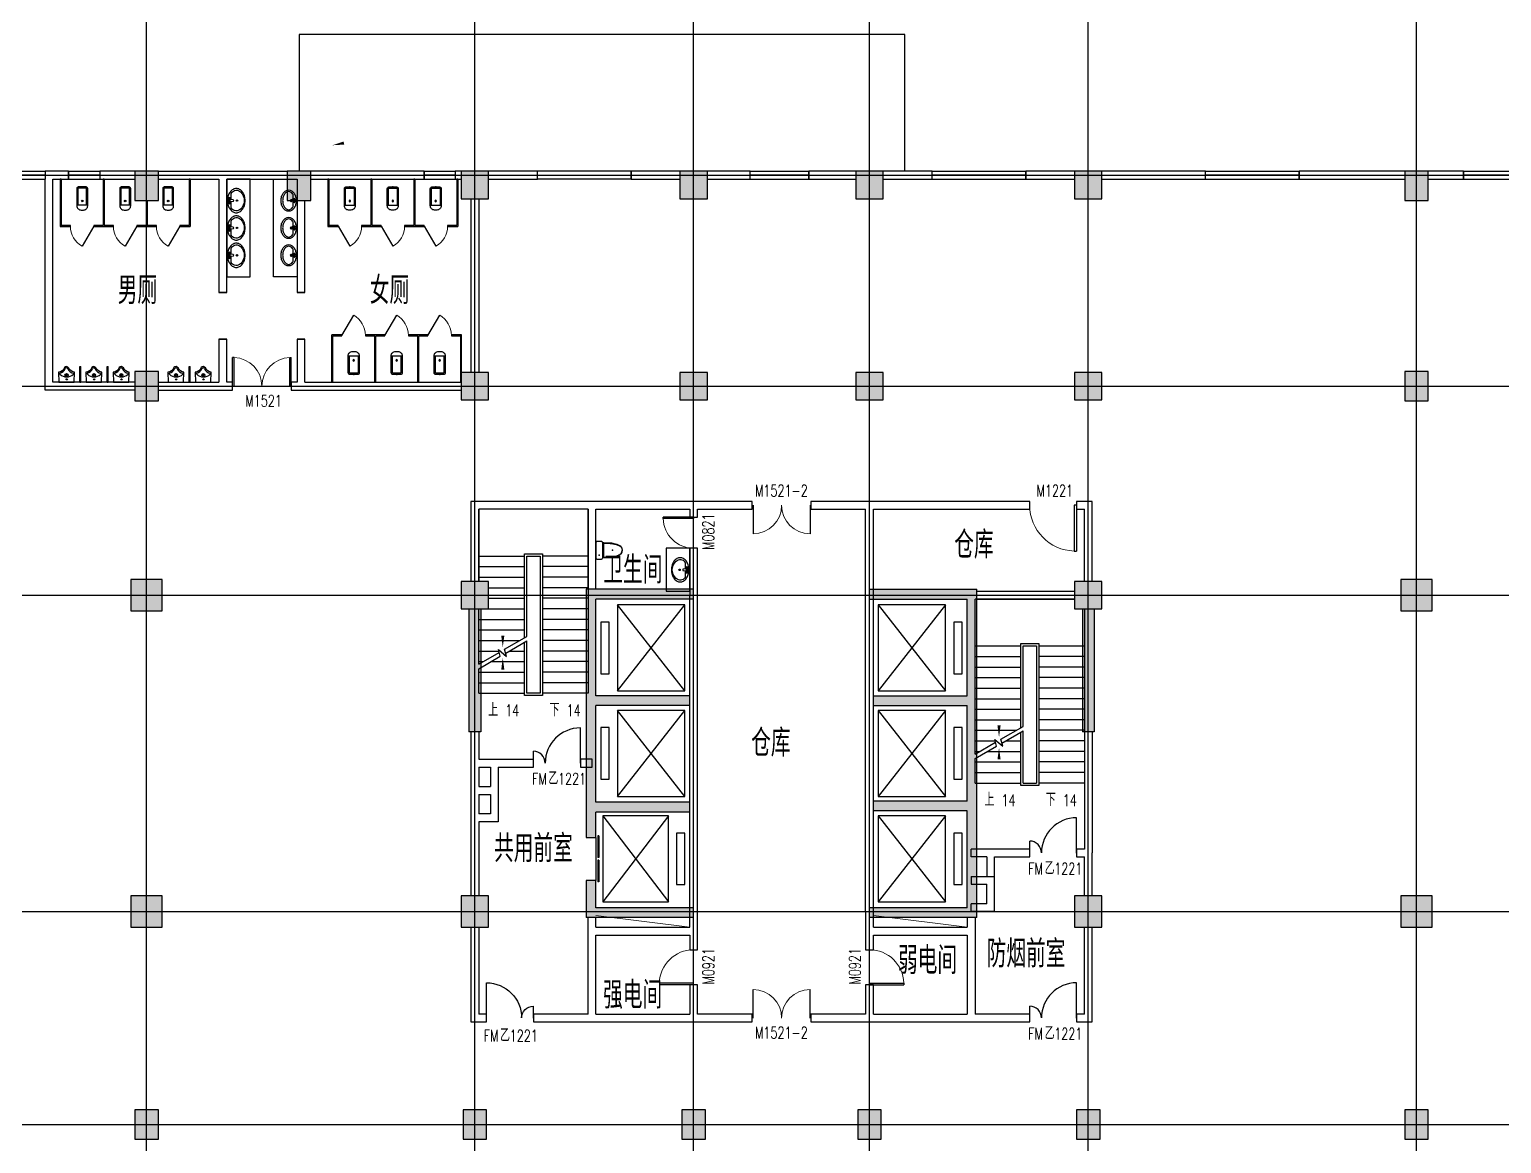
# Model space of a CAD drawing. Extents: x -1 to 1050000, y -900000 to 0.
# Drawn here: x 249692 to 287366, y -248336 to -219815 of the extents above; entities that cross this region are included whole.
import ezdxf

# ---------------------------------------------------------------- set-up
doc = ezdxf.new("R2010")
doc.units = 0
doc.header["$LTSCALE"] = 1000
doc.header["$MEASUREMENT"] = 0
doc.linetypes.add('DASH', pattern=[0.35, 0.25, -0.1])
for name, color, linetype in [('Canopy', 100, 'Continuous'), ('COLUMN', 9, 'Continuous'), ('DIM_SYMB', 3, 'Continuous'), ('DOOR_FIRE', 4, 'Continuous'), ('DOOR_FIRE_TEXT', 7, 'Continuous'), ('EVTR', 2, 'Continuous'), ('LATRINE', 6, 'Continuous'), ('LVTRY', 6, 'Continuous'), ('PUB_HATCH', 8, 'Continuous'), ('PUB_TEXT', 7, 'Continuous'), ('STAIR', 2, 'Continuous'), ('Text', 7, 'Continuous'), ('WALL', 9, 'Continuous'), ('WINDOW', 4, 'Continuous'), ('WINDOW_TEXT', 7, 'Continuous')]:
    doc.layers.add(name, color=color, linetype=linetype)
doc.layers.add('DOTE', color=1, linetype='Continuous', plot=False)
doc.layers.add('hole', color=60, linetype='Continuous', lineweight=9)
doc.styles.add('_TCH_DIM', font='SIMPLEX', dxfattribs={"bigfont": 'GBCBIG'})
doc.styles.add('_TCH_WINDOW', font='SIMPLEX', dxfattribs={"bigfont": 'GBCBIG'})
doc.styles.get("Standard").update_dxf_attribs({"font": 'gbenor.shx', "bigfont": 'gbcbig.shx'})

# ---------------------------------------------------------------- blocks, each defined once
blk = doc.blocks.new('$DorLib2D$00000224')
at = {"color": 0}
for p, q in [((0.5, -0.001), (0.5, 0.753)), ((-0.5, 0), (-0.5, 0.253))]:
    blk.add_line(p, q, dxfattribs=at)
for centre, radius, start, end in [((0.505, -0.002), 0.755, 90.3505, 179.7238), ((-0.501, 0.003), 0.251, 359.7899, 89.8193)]:
    blk.add_arc(centre, radius, start, end, dxfattribs=at)
blk = doc.blocks.new('_FZH')
blk.add_lwpolyline([(-0.5, -0.5), (0.5, -0.5), (0.5, 0.5), (-0.5, 0.5)], close=True)
at = {"layer": 'PUB_HATCH'}
blk.add_solid([(-0.5, -0.5), (0.5, -0.5), (-0.5, 0.5), (0.5, 0.5)], dxfattribs=at)
blk = doc.blocks.new('$DorLib2D$00000001')
for p, q in [((0.45, 0.975), (0.5, 0.975)), ((0.45, 0), (0.45, 0.975)), ((0.5, 0), (0.5, 0.975)), ((0.5, 0), (0.45, 0))]:
    blk.add_line(p, q)
at = {"lineweight": 13}
blk.add_arc((0.475, 0), 0.975, 91.4693, 180, dxfattribs=at)
blk = doc.blocks.new('$lvtry$00000208')
at = {"color": 0, "ltscale": 100}
for p, q in [((200, -165, 0), (-200, -165, 0)), ((185, -192, 0), (-185, -192, 0))]:
    blk.add_line(p, q, dxfattribs=at)
at = {"elevation": 0}
blk.add_lwpolyline([(186, -199, -0.296302), (200, -165, 0.414214), (225, -140), (225, -25, 0.414214), (200, 0), (-200, 0, 0.414214), (-225, -25), (-225, -140, 0.413282), (-200, -165, -0.238932), (-185, -192), (-186, -208), (-186, -232), (-185, -282), (-184, -322), (-182, -348), (-180, -374), (-176, -409), (-172, -439), (-168, -459), (-163, -482), (-147, -538), (-129, -583, 0.10752), (-88, -643, 0.100512), (-43, -668), (0, -680), (35, -671), (67, -658), (94, -637), (115, -610), (132, -576), (145, -543), (159, -496), (177, -405), (179, -383), (182, -346), (185, -285)], format="xyb", close=True, dxfattribs=at)
blk.add_lwpolyline([(186, -202), (186, -199)], dxfattribs=at)
at = {"color": 0, "ltscale": 100}
for points in [[(-181, -191, 0), (-181, -230, 0), (-181, -261, 0), (-179, -322, 0), (-177, -353, 0), (-171, -414, 0), (-166, -444, 0), (-156, -490, 0), (-152, -505, 0), (-145, -528, 0), (-143, -535, 0), (-139, -546, 0), (-137, -550, 0), (-135, -558, 0), (-133, -562, 0), (-129, -573, 0), (-125, -580, 0), (-118, -594, 0), (-115, -601, 0), (-106, -614, 0), (-102, -620, 0), (-93, -632, 0), (-87, -637, 0), (-79, -644, 0), (-76, -646, 0), (-71, -650, 0), (-67, -652, 0), (-61, -655, 0), (-58, -657, 0), (-51, -660, 0), (-48, -661, 0), (-37, -665, 0), (-30, -667, 0), (-14, -671, 0), (-7, -673, 0), (1, -675, 0)], [(181, -191, 0), (181, -230, 0), (181, -261, 0), (179, -322, 0), (177, -353, 0), (171, -414, 0), (166, -444, 0), (156, -490, 0), (152, -505, 0), (145, -528, 0), (143, -535, 0), (139, -546, 0), (137, -550, 0), (135, -558, 0), (133, -562, 0), (129, -573, 0), (125, -580, 0), (118, -594, 0), (115, -601, 0), (106, -614, 0), (102, -620, 0), (93, -632, 0), (87, -637, 0), (79, -644, 0), (76, -646, 0), (71, -650, 0), (67, -652, 0), (61, -655, 0), (58, -657, 0), (51, -660, 0), (48, -661, 0), (37, -665, 0), (30, -667, 0), (14, -671, 0), (7, -673, 0), (-1, -675, 0)]]:
    blk.add_open_spline(points, degree=3, knots=[0, 0, 0, 0, 92.762674, 92.762674, 185.525347, 185.525347, 278.288021, 278.288021, 324.669358, 324.669358, 347.860026, 347.860026, 359.45536, 359.45536, 371.050694, 371.050694, 394.241363, 394.241363, 417.432031, 417.432031, 440.6227, 440.6227, 463.813368, 463.813368, 475.408702, 475.408702, 487.004036, 487.004036, 498.599371, 498.599371, 510.194705, 510.194705, 533.385373, 533.385373, 556.576042, 556.576042, 556.576042, 556.576042], dxfattribs=at)
at = {"color": 0}
for p in [(-129, -83, 0), (-1, -421, 0)]:
    blk.add_point(p, dxfattribs=at)
blk = doc.blocks.new('$lvtry$00000196')
at = {"color": 0}
for points in [[(219, -385, 0.106486), (289, -308, 0.130324), (310, -225, 0.130324), (289, -143, 0.106486), (219, -66, 0.084172), (123, -18, 0.073176), (0, 0, 0.073176), (-123, -18, 0.084172), (-219, -66, 0.106486), (-289, -143, 0.130324), (-310, -225, 0.130324), (-289, -308, 0.106486), (-219, -385, 0.084172), (-123, -433, 0.073176), (0, -451, 0.073176), (123, -433, 0.084172)], [(-22, -44), (-17, -142, 1), (21, -142), (26, -44, 0.493794)]]:
    blk.add_lwpolyline(points, format="xyb", close=True, dxfattribs=at)
for points in [[(-218, -329, -0.467303), (-199, -103, -0.154885), (-179, -96), (-17, -96, -0.154885)], [(21, -96), (183, -96, -0.154885), (203, -103, -0.467303), (222, -329, -0.210278), (2, -430, -0.210278), (-218, -329, -0.467303)]]:
    blk.add_lwpolyline(points, format="xyb", dxfattribs=at)
for points in [[(-52, -25), (56, -25)], [(-52, -78), (-20, -78)], [(24, -78), (56, -78)]]:
    blk.add_lwpolyline(points, dxfattribs=at)
for centre, radius in [((-52, -52), 19.4), ((-52, -52), 12.6), ((2, -241), 19.7), ((2, -241), 14.7), ((56, -52), 19.4), ((56, -52), 12.6)]:
    blk.add_circle(centre, radius, dxfattribs=at)
for centre, start, end in [((-52, -52), 90, 270), ((56, -52), 270, 90)]:
    blk.add_arc(centre, 26.5, start, end, dxfattribs=at)
for p in [(2, -62), (2, -241)]:
    blk.add_point(p, dxfattribs=at)
blk = doc.blocks.new('$WINLIB2D$00000002')
at = {"color": 0}
for points in [[(-0.5, 0.5), (0.5, 0.5)], [(-0.5, 0.5), (-0.5, -0.5)], [(0.5, 0.5), (0.5, -0.5)], [(0.5, 0), (-0.5, 0)], [(-0.5, -0.5), (0.5, -0.5)]]:
    blk.add_lwpolyline(points, dxfattribs=at)
blk = doc.blocks.new('$lvtry$00000202')
at = {"color": 0}
for p, q in [((-110, -40, 0), (-110, -470, 0)), ((100, -30, 0), (-100, -30, 0)), ((110, -470, 0), (110, -40, 0)), ((140, -470, 0), (-140, -470, 0))]:
    blk.add_line(p, q, dxfattribs=at)
at = {"color": 0, "elevation": 0}
blk.add_lwpolyline([(140, -40, 0.414214), (100, 0), (-100, 0, 0.414214), (-140, -40), (-140, -480, 0.414214), (-30, -590), (30, -590, 0.414214), (140, -480)], format="xyb", close=True, dxfattribs=at)
at = {"color": 0}
blk.add_circle((0, -359, 0), 20, dxfattribs=at)
for centre, start, end in [((-100, -40, 0), 90, 180), ((100, -40, 0), 0, 90)]:
    blk.add_arc(centre, 10, start, end, dxfattribs=at)
for p in [(0, 0, 0), (0, -359, 0)]:
    blk.add_point(p, dxfattribs=at)
blk = doc.blocks.new('$TCHSYS$APDOOR2D')
blk.add_line((0.5, 0), (0, 0.866))
at = {"lineweight": 13}
blk.add_arc((0.5, 0), 1, 120, 180, dxfattribs=at)
blk = doc.blocks.new('$DorLib2D$00000002')
for p, q in [((-0.5, 0), (-0.5, 0.4875)), ((-0.475, 0.4875), (-0.5, 0.4875)), ((-0.475, 0), (-0.475, 0.4875)), ((0.475, 0), (0.475, 0.4875)), ((0.475, 0.4875), (0.5, 0.4875)), ((0.5, 0), (0.5, 0.4875)), ((-0.5, 0), (-0.475, 0)), ((0.5, 0), (0.475, 0))]:
    blk.add_line(p, q)
at = {"lineweight": 13}
for centre, start, end in [((-0.4875, 0), 0, 88.53072), ((0.4875, 0), 91.46928, 180)]:
    blk.add_arc(centre, 0.4875, start, end, dxfattribs=at)
blk = doc.blocks.new('$lvtry$00000225')
at = {"color": 0}
blk.add_line((-181, -234), (-181, -234), dxfattribs=at)
blk.add_lwpolyline([(53, -374, -0.307493), (205, -257), (195, 0), (-195, 0), (-205, -256, -0.265776), (-54, -366, 0.591279)], format="xyb", close=True, dxfattribs=at)
for centre, radius in [((-1, -182), 40.3), ((-6, -75), 15.8)]:
    blk.add_circle(centre, radius, dxfattribs=at)
for centre, radius, start, end in [((-161, -223), 22.7, 134.5857, 206.4573), ((-200, -412), 179, 22.2984, 83.8043), ((-5, -382), 245, 45.4143, 134.5857), ((1, -326), 39.6, 206.4354, 337.7034), ((199, -407), 174, 100.5676, 157.7034), ((153, -222), 20.3, 314.5857, 45.4143)]:
    blk.add_arc(centre, radius, start, end, dxfattribs=at)
for p in [(-6, -75), (-1, -182)]:
    blk.add_point(p, dxfattribs=at)
blk = doc.blocks.new('$lvtry$00000195')
at = {"color": 0}
for p, q in [((-165, -91), (-34, -91)), ((-17, -58), (-17, -48)), ((-16, -91), (-11, -91)), ((11, -91), (165, -91)), ((17, -58), (17, -48))]:
    blk.add_line(p, q, dxfattribs=at)
blk.add_lwpolyline([(273, -195, -0.132138), (254, -266, -0.106661), (193, -332, -0.083339), (108, -374, -0.072039), (0, -389, -0.072039), (-108, -374, -0.083339), (-193, -332, -0.106661), (-254, -266, -0.132138), (-273, -195, -0.132138), (-254, -124, -0.106661), (-193, -57, -0.083339), (-108, -16, -0.072039), (0, 0, -0.072039), (108, -16, -0.083339), (193, -57, -0.106661), (254, -124, -0.132138)], format="xyb", close=True, dxfattribs=at)
blk.add_circle((0, -58), 16.7, dxfattribs=at)
for centre, radius, start, end in [((-131, -195), 101, 149.8906, 180), ((-131, -195), 101, 180, 210.1094), ((-68, -231), 174, 128.9257, 149.8906), ((-68, -158), 174, 210.1094, 234.4623), ((-165, -111), 20, 90, 128.9257), ((-27, -100), 245, 234.4623, 253.5183), ((0, -9), 340, 253.5183, 270), ((-40, -49), 10.1, 106.6096, 258.1648), ((-64, 218), 259, 274.7069, 282.3732), ((-75, -228), 173, 71.36, 79.1873), ((-29, -95), 6.77, 155.344, 308.3224), ((-171, 3), 166, 324.8411, 338.1337), ((-171, 3), 170, 324.8411, 331.3523), ((-29, -95), 3.37, 155.344, 308.3224), ((100, -210), 170, 132.3141, 138.8253), ((100, -210), 166, 125.5327, 138.8253), ((0, -131), 25, 112.516, 67.484), ((-12, -74), 10.6, 201.8924, 261.774), ((0, -48), 16.7, 0, 180), ((-381, -131), 372, 2.3982, 6.7627), ((0, -111), 9.9, 201.7837, 338.2163), ((0, -9), 340, 270, 286.4817), ((64, 218), 259, 257.6268, 265.2931), ((381, -131), 372, 170.1008, 177.6018), ((75, -228), 173, 100.8127, 110.4191), ((40, -49), 10.1, 281.8352, 73.3904), ((27, -100), 245, 286.4817, 305.5377), ((165, -111), 20, 51.0743, 90), ((165, -111), 20, 51.0743, 90), ((68, -158), 174, 305.5377, 329.8906), ((68, -231), 174, 30.1094, 51.0743), ((131, -195), 101, 0, 30.1094), ((131, -195), 101, 329.8906, 0)]:
    blk.add_arc(centre, radius, start, end, dxfattribs=at)
for p in [(0, -58), (0, -131)]:
    blk.add_point(p, dxfattribs=at)
blk = doc.blocks.new('$DorLib2D$00000004')
for p, q in [((-0.485, 0), (-0.485, 0.485)), ((0.485, 0), (0.485, 0.485))]:
    blk.add_line(p, q)
at = {"lineweight": 13}
for centre, start, end in [((-0.485, 0), 0, 90), ((0.485, 0), 90, 180)]:
    blk.add_arc(centre, 0.485, start, end, dxfattribs=at)
blk = doc.blocks.new('$DORLIB2D$00000127')
at = {"color": 0}
for points in [[(-0.533, 0.795), (-0.533, 0.69)], [(-0.033, 0.795), (-0.533, 0.795)], [(-0.033, 0.69), (-0.533, 0.69)], [(-0.033, 0.795), (-0.033, 0.69)], [(0.533, 0.795), (0.033, 0.795)], [(0.033, 0.795), (0.033, 0.69)], [(0.533, 0.69), (0.033, 0.69)], [(0.533, 0.795), (0.533, 0.69)], [(0.5, 0.5), (-0.5, 0.5)]]:
    blk.add_lwpolyline(points, dxfattribs=at)

msp = doc.modelspace()

# ---------------------------------------------------------------- hatches: boundary and pattern name
at = {"layer": 'PUB_HATCH'}
for points in [[(264107.26, -236997.09), (264190.6, -236872.09), (264190.6, -234397.09), (263940.6, -234147.09), (263940.6, -236997.09)], [(266690.6, -234397.09), (266690.6, -234147.09), (263940.6, -234147.09), (264190.6, -234397.09)], [(271190.6, -234147.09), (271190.6, -234397.09), (273690.6, -234397.09), (273940.6, -234147.09)], [(273773.93, -236997.09), (273940.6, -236997.09), (273940.6, -234147.09), (273690.6, -234397.09), (273690.6, -236872.09)], [(261240.6, -234647.09), (260940.6, -234647.09), (260940.6, -237797.09), (261240.6, -237797.09)], [(276940.6, -234647.09), (276640.6, -234647.09), (276640.6, -237797.09), (276940.6, -237797.09)], [(266590.6, -237122.09), (266590.6, -236872.09), (264190.6, -236872.09), (264107.26, -236997.09), (264190.6, -237122.09)], [(271290.6, -236872.09), (271290.6, -237122.09), (273690.6, -237122.09), (273773.93, -236997.09), (273690.6, -236872.09)], [(264107.26, -239716.04), (264190.6, -239599.38), (264190.6, -237122.09), (264107.26, -236997.09), (263940.6, -236997.09), (263940.6, -239699.38)], [(273773.93, -239697.09), (273940.6, -239697.09), (273940.6, -236997.09), (273773.93, -236997.09), (273690.6, -237122.09), (273690.6, -239572.09)], [(266590.6, -239849.38), (266590.6, -239599.38), (264190.6, -239599.38), (264107.26, -239716.04), (264190.6, -239849.38)], [(273773.93, -239697.09), (273690.6, -239572.09), (271290.6, -239572.09), (271290.6, -239822.09), (273690.6, -239822.09)], [(263940.6, -239699.38), (263940.6, -240497.09), (264190.6, -240497.09), (264190.6, -239849.38), (264107.26, -239716.04)], [(273690.6, -242297.09), (273940.6, -242547.09), (273940.6, -239697.09), (273773.93, -239697.09), (273690.6, -239822.09)], [(264190.6, -242297.09), (264190.6, -241597.09), (263940.6, -241597.09), (263940.6, -242547.09)], [(266690.6, -242547.09), (266690.6, -242297.09), (264190.6, -242297.09), (263940.6, -242547.09)], [(273940.6, -242547.09), (273690.6, -242297.09), (271190.6, -242297.09), (271190.6, -242547.09)]]:
    msp.add_hatch(color=256, dxfattribs=at).paths.add_polyline_path(points)

# ---------------------------------------------------------------- linework, layer by layer
at = {"layer": 'Canopy'}
msp.add_lwpolyline([(272090.6, -223447.09), (272090.6, -219947.09), (256590.6, -219947.09), (256590.6, -223447.09)], dxfattribs=at)
msp.add_lwpolyline([(269057.31, -220516.53, 0, 0, 0), (257445.55, -222780.03, 0, 80, 0), (257740.01, -222722.63, 0, 0, 0)], format="xyseb", dxfattribs=at)
at = {"layer": 'DIM_SYMB'}
for points in [[(263375.6, -236942.09, 0, 0, 0), (263375.6, -232697.09, 0, 0, 0), (261805.6, -232697.09, 0, 0, 0), (261805.6, -235632.59, 0, 80, 0), (261805.6, -235332.59, 0, 0, 0)], [(276075.6, -239242.09, 0, 0, 0), (276075.6, -234997.09, 0, 0, 0), (274505.6, -234997.09, 0, 0, 0), (274505.6, -237932.59, 0, 80, 0), (274505.6, -237632.59, 0, 0, 0)], [(261805.6, -236942.09, 0, 0, 0), (261805.6, -235902.59, 0, 80, 0), (261805.6, -236202.59, 0, 0, 0)], [(274505.6, -239242.09, 0, 0, 0), (274505.6, -238202.59, 0, 80, 0), (274505.6, -238502.59, 0, 0, 0)]]:
    msp.add_lwpolyline(points, format="xyseb", dxfattribs=at)
at = {"layer": 'DOTE'}
for p, q in [((252690.6, -270847.09), (252690.6, -217547.09)), ((261090.6, -270847.09), (261090.6, -217547.09)), ((266690.6, -270847.09), (266690.6, -217547.09)), ((271190.6, -270847.09), (271190.6, -217547.09)), ((276790.6, -270847.09), (276790.6, -217547.09)), ((285190.6, -270847.09), (285190.6, -217547.09)), ((226690.6, -223547.09), (311190.6, -223547.09)), ((226690.6, -228947.09), (311190.6, -228947.09)), ((226690.6, -234297.09), (311190.6, -234297.09)), ((226690.6, -242397.09), (311190.6, -242397.09)), ((226690.6, -247847.09), (311190.6, -247847.09))]:
    msp.add_line(p, q, dxfattribs=at)
at = {"layer": 'EVTR'}
for p, q in [((266465.6, -234547.09), (264745.6, -234547.09)), ((264745.6, -234547.09), (264745.6, -236747.09)), ((264745.6, -236747.09), (266465.6, -234547.09)), ((266465.6, -236747.09), (264745.6, -234547.09)), ((266465.6, -236747.09), (266465.6, -234547.09)), ((273135.6, -234547.09), (271415.6, -234547.09)), ((271415.6, -234547.09), (271415.6, -236747.09)), ((273135.6, -234547.09), (271415.6, -236747.09)), ((271415.6, -234547.09), (273135.6, -236747.09)), ((273135.6, -236747.09), (273135.6, -234547.09)), ((264530.6, -234987.09), (264315.6, -234987.09)), ((264315.6, -234987.09), (264315.6, -236307.09)), ((264530.6, -236307.09), (264530.6, -234987.09)), ((273565.6, -234987.09), (273350.6, -234987.09)), ((273350.6, -234987.09), (273350.6, -236307.09)), ((273565.6, -236307.09), (273565.6, -234987.09)), ((264315.6, -236307.09), (264530.6, -236307.09)), ((273350.6, -236307.09), (273565.6, -236307.09)), ((264745.6, -236747.09), (266465.6, -236747.09)), ((271415.6, -236747.09), (273135.6, -236747.09)), ((266465.6, -237247.09), (264745.6, -237247.09)), ((264745.6, -237247.09), (264745.6, -239447.09)), ((264745.6, -239447.09), (266465.6, -237247.09)), ((266465.6, -239447.09), (264745.6, -237247.09)), ((266465.6, -239447.09), (266465.6, -237247.09)), ((273135.6, -237247.09), (271415.6, -237247.09)), ((271415.6, -237247.09), (271415.6, -239447.09)), ((273135.6, -237247.09), (271415.6, -239447.09)), ((271415.6, -237247.09), (273135.6, -239447.09)), ((273135.6, -239447.09), (273135.6, -237247.09)), ((264530.6, -237687.09), (264315.6, -237687.09)), ((264315.6, -237687.09), (264315.6, -239007.09)), ((264530.6, -239007.09), (264530.6, -237687.09)), ((273565.6, -237687.09), (273350.6, -237687.09)), ((273350.6, -237687.09), (273350.6, -239007.09)), ((273565.6, -239007.09), (273565.6, -237687.09)), ((264315.6, -239007.09), (264530.6, -239007.09)), ((273350.6, -239007.09), (273565.6, -239007.09)), ((264745.6, -239447.09), (266465.6, -239447.09)), ((271415.6, -239447.09), (273135.6, -239447.09)), ((266044.88, -239947.09), (264361.99, -239947.09)), ((264361.99, -239947.09), (264361.99, -242147.09)), ((266044.88, -239947.09), (264361.99, -242147.09)), ((264361.99, -239947.09), (266044.88, -242147.09)), ((266044.88, -242147.09), (266044.88, -239947.09)), ((273135.6, -239947.09), (271415.6, -239947.09)), ((271415.6, -239947.09), (271415.6, -242147.09)), ((273135.6, -239947.09), (271415.6, -242147.09)), ((271415.6, -239947.09), (273135.6, -242147.09)), ((273135.6, -242147.09), (273135.6, -239947.09)), ((266465.6, -240387.09), (266255.24, -240387.09)), ((266255.24, -240387.09), (266255.24, -241707.09)), ((266465.6, -241707.09), (266465.6, -240387.09)), ((273565.6, -240387.09), (273350.6, -240387.09)), ((273350.6, -240387.09), (273350.6, -241707.09)), ((273565.6, -241707.09), (273565.6, -240387.09)), ((266255.24, -241707.09), (266465.6, -241707.09)), ((273350.6, -241707.09), (273565.6, -241707.09)), ((264361.99, -242147.09), (266044.88, -242147.09)), ((271415.6, -242147.09), (273135.6, -242147.09))]:
    msp.add_line(p, q, dxfattribs=at)
at = {"layer": 'hole'}
for p, q in [((264190.6, -242497.09), (266590.6, -242797.09)), ((271290.6, -242497.09), (273690.6, -242797.09))]:
    msp.add_line(p, q, dxfattribs=at)
at = {"layer": 'LATRINE'}
for p, q in [((250478.2, -223647.09), (250478.2, -224859.59)), ((250503.2, -223647.09), (250478.2, -223647.09)), ((250503.2, -223647.09), (250503.2, -224834.59)), ((251578.16, -223647.09), (251578.16, -224834.59)), ((251603.16, -223647.09), (251578.16, -223647.09)), ((251603.16, -223647.09), (251603.16, -224834.59)), ((253778.04, -223647.09), (253778.04, -224834.59)), ((253803.04, -223647.09), (253778.04, -223647.09)), ((253803.04, -223647.09), (253803.04, -224859.59)), ((257330.2, -223647.09), (257330.2, -224859.59)), ((257355.2, -223647.09), (257330.2, -223647.09)), ((257355.2, -223647.09), (257355.2, -224834.59)), ((258430.14, -223647.09), (258430.14, -224834.59)), ((258455.14, -223647.09), (258430.14, -223647.09)), ((258455.14, -223647.09), (258455.14, -224834.59)), ((259530.08, -223647.09), (259530.08, -224834.59)), ((259555.08, -223647.09), (259530.08, -223647.09)), ((259555.08, -223647.09), (259555.08, -224834.59)), ((260630.03, -223647.09), (260630.03, -224834.59)), ((260655.03, -223647.09), (260630.03, -223647.09)), ((260655.03, -223647.09), (260655.03, -224859.59)), ((252678.1, -224197.09), (252678.1, -224834.59)), ((252703.1, -224197.09), (252703.1, -224834.59)), ((250478.2, -224859.59), (250740.68, -224859.59)), ((250740.68, -224834.59), (250503.2, -224834.59)), ((250740.68, -224859.59), (250740.68, -224834.59)), ((251578.16, -224834.59), (251340.68, -224834.59)), ((251340.68, -224834.59), (251340.68, -224859.59)), ((251340.68, -224859.59), (251840.63, -224859.59)), ((251840.63, -224834.59), (251603.16, -224834.59)), ((251840.63, -224859.59), (251840.63, -224834.59)), ((252678.1, -224834.59), (252440.63, -224834.59)), ((252440.63, -224834.59), (252440.63, -224859.59)), ((252440.63, -224859.59), (252940.57, -224859.59)), ((252940.57, -224834.59), (252703.1, -224834.59)), ((252940.57, -224859.59), (252940.57, -224834.59)), ((253778.04, -224834.59), (253540.57, -224834.59)), ((253540.57, -224834.59), (253540.57, -224859.59)), ((253540.57, -224859.59), (253803.04, -224859.59)), ((257330.2, -224859.59), (257592.67, -224859.59)), ((257592.67, -224834.59), (257355.2, -224834.59)), ((257592.67, -224859.59), (257592.67, -224834.59)), ((258430.14, -224834.59), (258192.67, -224834.59)), ((258192.67, -224834.59), (258192.67, -224859.59)), ((258192.67, -224859.59), (258692.61, -224859.59)), ((258692.61, -224834.59), (258455.14, -224834.59)), ((258692.61, -224859.59), (258692.61, -224834.59)), ((259530.08, -224834.59), (259292.61, -224834.59)), ((259292.61, -224834.59), (259292.61, -224859.59)), ((259292.61, -224859.59), (259792.56, -224859.59)), ((259792.56, -224834.59), (259555.08, -224834.59)), ((259792.56, -224859.59), (259792.56, -224834.59)), ((260630.03, -224834.59), (260392.56, -224834.59)), ((260392.56, -224834.59), (260392.56, -224859.59)), ((260392.56, -224859.59), (260655.03, -224859.59)), ((257428.1, -228847.09), (257428.1, -227634.59)), ((257690.61, -227634.59), (257428.1, -227634.59)), ((257453.1, -228847.09), (257453.1, -227659.59)), ((257453.1, -227659.59), (257690.61, -227659.59)), ((257690.61, -227659.59), (257690.61, -227634.59)), ((258790.59, -227634.59), (258290.61, -227634.59)), ((258290.61, -227634.59), (258290.61, -227659.59)), ((258290.61, -227659.59), (258528.1, -227659.59)), ((258528.1, -228847.09), (258528.1, -227659.59)), ((258553.1, -228847.09), (258553.1, -227659.59)), ((258553.1, -227659.59), (258790.59, -227659.59)), ((258790.59, -227659.59), (258790.59, -227634.59)), ((259890.58, -227634.59), (259390.59, -227634.59)), ((259390.59, -227634.59), (259390.59, -227659.59)), ((259390.59, -227659.59), (259628.1, -227659.59)), ((259628.1, -228847.09), (259628.1, -227659.59)), ((259653.1, -228847.09), (259653.1, -227659.59)), ((259653.1, -227659.59), (259890.58, -227659.59)), ((259890.58, -227659.59), (259890.58, -227634.59)), ((260753.1, -227634.59), (260490.58, -227634.59)), ((260490.58, -227634.59), (260490.58, -227659.59)), ((260490.58, -227659.59), (260728.1, -227659.59)), ((260728.1, -228847.09), (260728.1, -227659.59)), ((260753.1, -228597.09), (260753.1, -227634.59)), ((250981.66, -228847.09), (250981.66, -228447.09)), ((250981.66, -228447.09), (251006.66, -228447.09)), ((251006.66, -228847.09), (251006.66, -228447.09)), ((251681.42, -228847.09), (251681.42, -228447.09)), ((251681.42, -228447.09), (251706.42, -228447.09)), ((251706.42, -228847.09), (251706.42, -228447.09)), ((253780.68, -228847.09), (253780.68, -228447.09)), ((253780.68, -228447.09), (253805.68, -228447.09)), ((253805.68, -228847.09), (253805.68, -228447.09)), ((250981.66, -228847.09), (251006.66, -228847.09)), ((251681.42, -228847.09), (251706.42, -228847.09)), ((253780.68, -228847.09), (253805.68, -228847.09)), ((257428.1, -228847.09), (257453.1, -228847.09)), ((258528.1, -228847.09), (258553.1, -228847.09)), ((259628.1, -228847.09), (259653.1, -228847.09))]:
    msp.add_line(p, q, dxfattribs=at)
at = {"layer": 'LVTRY'}
for points in [[(254740.6, -223647.09), (254740.6, -226147.09), (255340.6, -226147.09), (255340.6, -223647.09)], [(256540.6, -223647.09), (256540.6, -226147.09), (255940.6, -226147.09), (255940.6, -223647.09)], [(266590.6, -234197.09), (266590.6, -233097.09), (265990.6, -233097.09), (265990.6, -234197.09)]]:
    msp.add_lwpolyline(points, close=True, dxfattribs=at)
at = {"layer": 'STAIR'}
for p, q in [((261190.6, -233947.09), (261190.6, -232097.09)), ((263990.6, -232097.09), (261190.6, -232097.09)), ((263990.6, -232097.09), (263990.6, -236807.09)), ((261190.6, -233297.09), (262360.6, -233297.09)), ((261190.6, -233567.09), (262360.6, -233567.09)), ((262360.6, -235389.43), (262360.6, -233237.09)), ((262360.6, -233237.09), (262820.6, -233237.09)), ((262420.6, -235354.79), (262420.6, -233297.09)), ((262420.6, -233297.09), (262760.6, -233297.09)), ((262760.6, -233297.09), (262760.6, -236807.09)), ((262820.6, -233237.09), (262820.6, -236867.09)), ((263990.6, -233297.09), (262820.6, -233297.09)), ((263990.6, -233567.09), (262820.6, -233567.09)), ((261190.6, -233837.09), (262360.6, -233837.09)), ((263990.6, -233837.09), (262820.6, -233837.09)), ((261440.6, -234107.09), (262360.6, -234107.09)), ((263990.6, -234107.09), (262820.6, -234107.09)), ((261190.6, -236064.93), (261190.6, -234647.09)), ((261440.6, -234377.09), (262360.6, -234377.09)), ((261440.6, -234647.09), (262360.6, -234647.09)), ((263990.6, -234377.09), (262820.6, -234377.09)), ((263990.6, -234647.09), (262820.6, -234647.09)), ((273890.6, -238364.93), (273890.6, -234397.09)), ((276440.6, -234397.09), (273890.6, -234397.09)), ((276690.6, -234647.09), (276690.6, -239107.09)), ((261190.6, -234917.09), (262360.6, -234917.09)), ((263990.6, -234917.09), (262820.6, -234917.09)), ((261190.6, -235187.09), (262360.6, -235187.09)), ((261190.6, -235457.09), (262243.4, -235457.09)), ((261852.72, -235682.65), (262420.6, -235354.79)), ((263990.6, -235187.09), (262820.6, -235187.09)), ((263990.6, -235457.09), (262820.6, -235457.09)), ((261190.6, -235727.09), (261704.91, -235727.09)), ((261190.6, -236064.93), (261714.4, -235762.51)), ((261741.19, -235862.51), (261695.01, -235690.16)), ((261695.01, -235690.16), (261901.06, -235863.05)), ((261901.06, -235863.05), (261852.72, -235682.65)), ((261879.51, -235782.65), (262420.6, -235470.26)), ((261975.75, -235727.09), (262360.6, -235727.09)), ((262360.6, -236867.09), (262360.6, -235504.9)), ((262420.6, -236807.09), (262420.6, -235470.26)), ((263990.6, -235727.09), (262820.6, -235727.09)), ((273890.6, -235597.09), (275060.6, -235597.09)), ((275060.6, -237689.43), (275060.6, -235537.09)), ((275060.6, -235537.09), (275520.6, -235537.09)), ((275120.6, -237654.79), (275120.6, -235597.09)), ((275120.6, -235597.09), (275460.6, -235597.09)), ((275460.6, -235597.09), (275460.6, -239107.09)), ((275520.6, -235537.09), (275520.6, -239167.09)), ((275520.6, -235597.09), (276690.6, -235597.09)), ((261190.6, -236180.4), (261741.19, -235862.51)), ((261190.6, -235997.09), (261308.09, -235997.09)), ((261190.6, -236807.09), (261190.6, -236180.4)), ((261508.09, -235997.09), (262360.6, -235997.09)), ((263990.6, -235997.09), (262820.6, -235997.09)), ((273890.6, -235867.09), (275060.6, -235867.09)), ((273890.6, -236137.09), (275060.6, -236137.09)), ((276690.6, -235867.09), (275520.6, -235867.09)), ((276690.6, -236137.09), (275520.6, -236137.09)), ((261190.6, -236267.09), (262360.6, -236267.09)), ((261190.6, -236537.09), (262360.6, -236537.09)), ((263990.6, -236267.09), (262820.6, -236267.09)), ((263990.6, -236537.09), (262820.6, -236537.09)), ((273890.6, -236407.09), (275060.6, -236407.09)), ((276690.6, -236407.09), (275520.6, -236407.09)), ((261190.6, -236807.09), (262360.6, -236807.09)), ((262820.6, -236867.09), (262360.6, -236867.09)), ((262760.6, -236807.09), (262420.6, -236807.09)), ((263990.6, -236807.09), (262820.6, -236807.09)), ((273890.6, -236677.09), (275060.6, -236677.09)), ((273890.6, -236947.09), (275060.6, -236947.09)), ((276690.6, -236677.09), (275520.6, -236677.09)), ((276690.6, -236947.09), (275520.6, -236947.09)), ((273890.6, -237217.09), (275060.6, -237217.09)), ((276690.6, -237217.09), (275520.6, -237217.09)), ((273890.6, -237487.09), (275060.6, -237487.09)), ((274552.72, -237982.65), (275120.6, -237654.79)), ((276690.6, -237487.09), (275520.6, -237487.09)), ((273890.6, -237757.09), (274943.4, -237757.09)), ((273890.6, -238027.09), (274404.91, -238027.09)), ((273890.6, -238364.93), (274414.4, -238062.51)), ((274441.19, -238162.51), (274395.01, -237990.16)), ((274395.01, -237990.16), (274601.06, -238163.05)), ((274601.06, -238163.05), (274552.72, -237982.65)), ((274579.51, -238082.65), (275120.6, -237770.26)), ((274675.75, -238027.09), (275060.6, -238027.09)), ((275060.6, -239167.09), (275060.6, -237804.9)), ((275120.6, -239107.09), (275120.6, -237770.26)), ((276690.6, -237757.09), (275520.6, -237757.09)), ((276690.6, -238027.09), (275520.6, -238027.09)), ((273890.6, -238480.4), (274441.19, -238162.51)), ((273890.6, -238297.09), (274008.09, -238297.09)), ((273890.6, -239107.09), (273890.6, -238480.4)), ((274208.09, -238297.09), (275060.6, -238297.09)), ((276690.6, -238297.09), (275520.6, -238297.09)), ((273890.6, -238567.09), (275060.6, -238567.09)), ((273890.6, -238837.09), (275060.6, -238837.09)), ((276690.6, -238567.09), (275520.6, -238567.09)), ((276690.6, -238837.09), (275520.6, -238837.09)), ((273890.6, -239107.09), (275060.6, -239107.09)), ((275520.6, -239167.09), (275060.6, -239167.09)), ((275120.6, -239107.09), (275460.6, -239107.09)), ((276690.6, -239107.09), (275520.6, -239107.09))]:
    msp.add_line(p, q, dxfattribs=at)
at = {"layer": 'WALL'}
for p, q in [((250190.6, -223447.09), (250090.6, -223447.09)), ((250090.6, -223447.09), (250090.6, -223647.09)), ((250090.6, -229047.09), (250090.6, -223647.09)), ((250690.6, -223447.09), (250190.6, -223447.09)), ((250290.6, -223647.09), (250690.6, -223647.09)), ((250290.6, -228847.09), (250290.6, -223647.09)), ((250690.6, -223647.09), (250690.6, -223447.09)), ((252390.6, -223447.09), (251490.6, -223447.09)), ((251490.6, -223447.09), (251490.6, -223647.09)), ((251490.6, -223647.09), (252390.6, -223647.09)), ((252990.6, -223447.09), (256290.6, -223447.09)), ((252990.6, -223647.09), (254540.6, -223647.09)), ((254540.6, -223647.09), (254540.6, -226547.09)), ((254740.6, -223647.09), (256290.6, -223647.09)), ((254740.6, -226547.09), (254740.6, -223647.09)), ((259790.6, -223447.09), (256890.6, -223447.09)), ((256890.6, -223647.09), (259790.6, -223647.09)), ((259790.6, -223647.09), (259790.6, -223447.09)), ((260740.6, -223447.09), (260590.6, -223447.09)), ((260590.6, -223447.09), (260590.6, -223647.09)), ((260590.6, -223647.09), (260740.6, -223647.09)), ((262690.6, -223447.09), (261440.6, -223447.09)), ((261440.6, -223647.09), (262690.6, -223647.09)), ((262690.6, -223647.09), (262690.6, -223447.09)), ((266340.6, -223447.09), (265090.6, -223447.09)), ((265090.6, -223447.09), (265090.6, -223647.09)), ((265090.6, -223647.09), (266340.6, -223647.09)), ((268140.6, -223447.09), (267040.6, -223447.09)), ((267040.6, -223647.09), (268140.6, -223647.09)), ((268140.6, -223647.09), (268140.6, -223447.09)), ((270840.6, -223447.09), (269640.6, -223447.09)), ((269640.6, -223447.09), (269640.6, -223647.09)), ((269640.6, -223647.09), (270840.6, -223647.09)), ((272790.6, -223447.09), (271540.6, -223447.09)), ((271540.6, -223647.09), (272790.6, -223647.09)), ((272790.6, -223647.09), (272790.6, -223447.09)), ((276440.6, -223447.09), (275190.6, -223447.09)), ((275190.6, -223447.09), (275190.6, -223647.09)), ((275190.6, -223647.09), (276440.6, -223647.09)), ((279790.6, -223447.09), (277140.6, -223447.09)), ((277140.6, -223647.09), (279790.6, -223647.09)), ((279790.6, -223647.09), (279790.6, -223447.09)), ((284890.6, -223447.09), (282190.6, -223447.09)), ((282190.6, -223447.09), (282190.6, -223647.09)), ((282190.6, -223647.09), (284890.6, -223647.09)), ((286390.6, -223447.09), (285490.6, -223447.09)), ((285490.6, -223647.09), (286390.6, -223647.09)), ((286390.6, -223647.09), (286390.6, -223447.09)), ((260990.6, -224147.09), (260990.6, -228597.09)), ((261190.6, -224147.09), (261190.6, -228597.09)), ((256540.6, -224197.09), (256540.6, -226547.09)), ((256740.6, -226547.09), (256740.6, -224197.09)), ((254540.6, -226547.09), (254740.6, -226547.09)), ((256540.6, -226547.09), (256740.6, -226547.09)), ((254740.6, -227747.09), (254540.6, -227747.09)), ((254540.6, -227747.09), (254540.6, -228847.09)), ((254740.6, -228847.09), (254740.6, -227747.09)), ((256740.6, -227747.09), (256540.6, -227747.09)), ((256540.6, -227747.09), (256540.6, -228847.09)), ((256740.6, -228847.09), (256740.6, -227747.09)), ((252390.6, -229047.09), (250090.6, -229047.09)), ((252390.6, -228847.09), (250290.6, -228847.09)), ((252990.6, -228847.09), (254540.6, -228847.09)), ((252990.6, -229047.09), (254890.6, -229047.09)), ((254890.6, -228847.09), (254740.6, -228847.09)), ((254890.6, -229047.09), (254890.6, -228847.09)), ((256540.6, -228847.09), (256390.6, -228847.09)), ((256390.6, -228847.09), (256390.6, -229047.09)), ((256390.6, -229047.09), (260740.6, -229047.09)), ((256740.6, -228847.09), (260740.6, -228847.09)), ((266690.6, -231897.09), (260990.6, -231897.09)), ((260990.6, -231897.09), (260990.6, -233947.09)), ((268190.6, -231897.19), (266690.6, -231897.19)), ((268190.6, -232097.19), (268190.6, -231897.19)), ((271190.6, -231897.19), (269690.6, -231897.19)), ((269690.6, -231897.19), (269690.6, -232097.19)), ((275290.6, -231897.09), (271190.6, -231897.09)), ((275290.6, -232097.09), (275290.6, -231897.09)), ((276890.6, -231897.09), (276490.6, -231897.09)), ((276490.6, -231897.09), (276490.6, -232097.09)), ((276890.6, -233947.09), (276890.6, -231897.09)), ((263990.6, -232097.09), (261190.6, -232097.09)), ((261190.6, -232097.09), (261190.6, -233947.09)), ((263990.6, -234147.09), (263990.6, -232097.09)), ((264190.6, -234147.09), (264190.6, -232097.09)), ((264190.6, -232097.09), (266590.6, -232097.09)), ((266590.6, -232097.09), (266590.6, -232297.09)), ((266590.6, -232297.09), (266790.6, -232297.09)), ((266790.6, -232297.09), (266790.6, -232097.19)), ((266790.6, -232097.19), (268190.6, -232097.19)), ((269690.6, -232097.19), (271090.6, -232097.19)), ((271090.6, -234297.09), (271090.6, -232097.19)), ((271290.6, -234297.09), (271290.6, -232097.09)), ((271290.6, -232097.09), (275290.6, -232097.09)), ((276490.6, -232097.09), (276690.6, -232097.09)), ((276690.6, -233947.09), (276690.6, -232097.09)), ((266790.6, -233097.09), (266590.6, -233097.09)), ((266590.6, -233097.09), (266590.6, -234297.09)), ((266790.6, -234297.09), (266790.6, -233097.09)), ((266690.6, -234147.09), (263940.6, -234147.09)), ((263940.6, -234147.09), (263940.6, -240497.09)), ((266590.6, -242397.09), (266590.6, -234297.09)), ((266790.6, -242397.09), (266790.6, -234297.09)), ((271090.6, -242397.09), (271090.6, -234297.09)), ((271190.6, -234147.09), (273940.6, -234147.09)), ((271290.6, -242397.09), (271290.6, -234297.09)), ((273940.6, -239697.09), (273940.6, -234147.09)), ((273940.6, -234197.09), (276440.6, -234197.09)), ((260940.6, -234647.09), (260940.6, -237797.09)), ((261240.6, -234647.09), (261240.6, -237797.09)), ((264190.6, -236872.09), (264190.6, -234397.09)), ((266690.6, -234397.09), (264190.6, -234397.09)), ((271190.6, -234397.09), (273690.6, -234397.09)), ((273690.6, -236872.09), (273690.6, -234397.09)), ((273940.6, -234397.09), (276440.6, -234397.09)), ((276640.6, -234647.09), (276640.6, -237797.09)), ((276940.6, -234647.09), (276940.6, -237797.09)), ((266590.6, -236872.09), (264190.6, -236872.09)), ((271290.6, -236872.09), (273690.6, -236872.09)), ((266590.6, -237122.09), (264190.6, -237122.09)), ((264190.6, -239599.38), (264190.6, -237122.09)), ((271290.6, -237122.09), (273690.6, -237122.09)), ((273690.6, -239572.09), (273690.6, -237122.09)), ((261240.6, -237797.09), (260940.6, -237797.09)), ((260990.6, -237797.09), (260990.6, -238597.09)), ((261190.6, -237797.09), (261190.6, -238497.09)), ((276940.6, -237797.09), (276640.6, -237797.09)), ((276690.6, -237797.09), (276690.6, -240797.09)), ((276890.6, -237797.09), (276890.6, -240897.09)), ((260990.6, -238597.09), (260990.6, -241997.09)), ((261190.6, -238497.09), (262590.6, -238497.09)), ((261190.6, -238697.09), (261490.6, -238697.09)), ((261190.6, -238697.09), (261190.6, -239197.09)), ((261490.6, -238697.09), (261490.6, -239197.09)), ((261690.6, -238697.09), (261690.6, -240097.09)), ((261690.6, -238697.09), (262590.6, -238697.09)), ((262590.6, -238697.09), (262590.6, -238497.09)), ((264090.6, -238497.09), (263790.6, -238497.09)), ((263790.6, -238497.09), (263790.6, -238697.09)), ((263790.6, -238697.09), (264090.6, -238697.09)), ((264090.6, -238697.09), (264090.6, -238497.09)), ((261190.6, -239197.09), (261490.6, -239197.09)), ((261190.6, -239397.09), (261490.6, -239397.09)), ((261190.6, -239397.09), (261190.6, -239897.09)), ((261490.6, -239397.09), (261490.6, -239897.09)), ((266590.6, -239599.38), (264190.6, -239599.38)), ((273690.6, -239572.09), (271290.6, -239572.09)), ((261490.6, -239897.09), (261190.6, -239897.09)), ((264190.6, -240497.09), (264190.6, -239849.38)), ((266590.6, -239849.38), (264190.6, -239849.38)), ((273690.6, -239822.09), (271290.6, -239822.09)), ((273690.6, -242297.09), (273690.6, -239822.09)), ((273940.6, -242547.09), (273940.6, -239697.09)), ((261690.6, -240097.09), (261190.6, -240097.09)), ((261190.6, -240097.09), (261190.6, -241997.09)), ((263940.6, -240497.09), (264190.6, -240497.09)), ((275290.6, -240797.09), (273790.6, -240797.09)), ((273790.6, -240997.09), (273790.6, -240797.09)), ((274190.6, -240997.09), (273790.6, -240997.09)), ((274190.6, -240997.09), (274190.6, -241497.09)), ((274390.6, -240997.09), (275290.6, -240997.09)), ((274390.6, -242397.09), (274390.6, -240997.09)), ((275290.6, -240997.09), (275290.6, -240797.09)), ((276690.6, -240797.09), (276490.6, -240797.09)), ((276490.6, -240797.09), (276490.6, -240997.09)), ((276490.6, -240997.09), (276690.6, -240997.09)), ((276690.6, -241997.09), (276690.6, -240997.09)), ((276890.6, -241997.09), (276890.6, -240897.09)), ((264190.6, -241597.09), (263940.6, -241597.09)), ((263940.6, -241597.09), (263940.6, -242547.09)), ((264190.6, -242297.09), (264190.6, -241597.09)), ((273790.6, -241497.09), (274390.6, -241497.09)), ((273790.6, -241497.09), (273790.6, -241697.09)), ((273790.6, -241697.09), (274190.6, -241697.09)), ((274190.6, -242197.09), (274190.6, -241697.09)), ((274190.6, -242197.09), (273790.6, -242197.09)), ((273790.6, -242397.09), (273790.6, -242197.09)), ((266690.6, -242547.09), (263940.6, -242547.09)), ((263990.6, -245022.09), (263990.6, -242547.09)), ((266690.6, -242297.09), (264190.6, -242297.09)), ((264190.6, -242797.09), (264190.6, -242547.09)), ((266590.6, -242797.09), (266590.6, -242397.09)), ((266790.6, -243372.09), (266790.6, -242397.09)), ((271090.6, -242397.09), (271090.6, -243372.09)), ((273690.6, -242297.09), (271190.6, -242297.09)), ((273940.6, -242547.09), (271190.6, -242547.09)), ((271290.6, -242797.09), (271290.6, -242397.09)), ((273690.6, -242547.09), (273690.6, -242797.09)), ((274390.6, -242397.09), (273790.6, -242397.09)), ((273890.6, -242547.09), (273890.6, -245022.09)), ((260990.6, -242797.09), (260990.6, -245222.09)), ((261190.6, -242797.09), (261190.6, -245022.09)), ((264190.6, -242797.09), (266590.6, -242797.09)), ((264190.6, -245022.09), (264190.6, -242997.09)), ((264190.6, -242997.09), (266590.6, -242997.09)), ((266590.6, -242997.09), (266590.6, -243372.09)), ((271290.6, -242797.09), (273690.6, -242797.09)), ((271290.6, -243372.09), (271290.6, -242997.09)), ((271290.6, -242997.09), (273690.6, -242997.09)), ((273690.6, -242997.09), (273690.6, -245022.09)), ((276690.6, -245022.09), (276690.6, -242797.09)), ((276890.6, -245222.09), (276890.6, -242797.09)), ((266590.6, -243372.09), (266790.6, -243372.09)), ((271090.6, -243372.09), (271290.6, -243372.09)), ((266790.6, -244272.09), (266590.6, -244272.09)), ((266590.6, -244272.09), (266590.6, -245022.09)), ((266790.6, -245022.19), (266790.6, -244272.09)), ((271290.6, -244272.09), (271090.6, -244272.09)), ((271090.6, -244272.09), (271090.6, -245022.19)), ((271290.6, -245022.09), (271290.6, -244272.09)), ((260990.6, -245222.09), (261388.19, -245222.09)), ((261388.19, -245022.09), (261190.6, -245022.09)), ((261388.19, -245222.09), (261388.19, -245022.09)), ((263990.6, -245022.09), (262588.19, -245022.09)), ((262588.19, -245022.09), (262588.19, -245222.09)), ((262588.19, -245222.09), (266690.6, -245222.09)), ((264190.6, -245022.09), (266590.6, -245022.09)), ((266690.6, -245222.19), (268190.6, -245222.19)), ((268190.6, -245022.19), (266790.6, -245022.19)), ((268190.6, -245222.19), (268190.6, -245022.19)), ((271090.6, -245022.19), (269690.6, -245022.19)), ((269690.6, -245022.19), (269690.6, -245222.19)), ((269690.6, -245222.19), (271190.6, -245222.19)), ((271190.6, -245222.09), (275290.6, -245222.09)), ((271290.6, -245022.09), (273690.6, -245022.09)), ((275290.6, -245022.09), (273890.6, -245022.09)), ((275290.6, -245222.09), (275290.6, -245022.09)), ((276690.6, -245022.09), (276490.6, -245022.09)), ((276490.6, -245022.09), (276490.6, -245222.09)), ((276490.6, -245222.09), (276890.6, -245222.09))]:
    msp.add_line(p, q, dxfattribs=at)
at = {"layer": 'WINDOW', "linetype": 'DASH'}
for p, q in [((254740.6, -226547.09), (254540.6, -226547.09)), ((256740.6, -226547.09), (256540.6, -226547.09)), ((254540.6, -227747.09), (254740.6, -227747.09)), ((256540.6, -227747.09), (256740.6, -227747.09))]:
    msp.add_line(p, q, dxfattribs=at)

# ---------------------------------------------------------------- block references
at = {"layer": 'COLUMN'}
for p, xscale, yscale, zscale in [((252690.6, -223822.09), 600, 750, 750), ((256590.6, -223822.09), 600, 750, 750), ((261090.6, -223797.09), 700, 700, 700), ((266690.6, -223797.09), 700, 700, 700), ((271190.6, -223797.09), 700, 700, 700), ((276790.6, -223797.09), 699.9999999999964, 700, 700), ((285190.6, -223822.09), 600, 750, 750), ((252690.6, -228947.09), 600, 750, 750), ((261090.6, -228947.09), 700, 700, 700), ((266690.6, -228947.09), 700, 700, 700), ((271190.6, -228947.09), 700, 700, 700), ((276790.6, -228947.09), 700.0000000000073, 700, 700), ((285190.6, -228947.09), 600, 750, 750), ((252690.6, -234297.09), 800, 800, 800), ((261090.6, -234297.09), 700, 700, 700), ((276790.6, -234297.09), 700, 700, 700), ((285190.6, -234297.09), 800, 800, 800), ((252690.6, -242397.09), 800, 800, 800), ((261090.6, -242397.09), 700, 800, 800), ((276790.6, -242397.09), 700, 800, 800), ((285190.6, -242397.09), 800, 800, 800), ((252690.6, -247847.09), 600, 750, 750), ((261090.6, -247847.09), 600, 750, 750), ((266690.6, -247847.09), 600, 750, 750), ((271190.6, -247847.09), 600, 750, 750), ((276790.6, -247847.09), 600, 750, 750), ((285190.6, -247847.09), 600, 750, 750)]:
    msp.add_blockref('_FZH', p, dxfattribs=dict(at, xscale=xscale, yscale=yscale, zscale=zscale))
at = {"layer": 'DOOR_FIRE', "xscale": 1200, "yscale": 1200, "zscale": 200}
for p in [(263190.6, -238597.09), (275890.6, -245122.09)]:
    msp.add_blockref('$DorLib2D$00000224', p, dxfattribs=at)
at = {"layer": 'DOOR_FIRE', "xscale": -1200, "zscale": 200}
for p, yscale, rotation in [((275890.6, -240897.09), -1200, 180), ((261988.19, -245122.09), 1200, 359.9999999999999)]:
    msp.add_blockref('$DorLib2D$00000224', p, dxfattribs=dict(at, yscale=yscale, rotation=rotation))
at = {"layer": 'LATRINE', "xscale": 600, "yscale": -600, "zscale": 25}
for p in [(251040.68, -224847.09), (252140.63, -224847.09), (253240.57, -224847.09)]:
    msp.add_blockref('$TCHSYS$APDOOR2D', p, dxfattribs=at)
at = {"layer": 'LATRINE', "xscale": 600, "zscale": 25}
for p, yscale, rotation in [((257892.67, -224847.09), 600, 179.9999999999998), ((258992.61, -224847.09), 600, 180), ((260092.56, -224847.09), 600, 180), ((257990.61, -227647.09), -600, 180), ((259090.59, -227647.09), -600, 180), ((260190.58, -227647.09), -600, 180)]:
    msp.add_blockref('$TCHSYS$APDOOR2D', p, dxfattribs=dict(at, yscale=yscale, rotation=rotation))
at = {"layer": 'LVTRY'}
for p in [(251042.64, -223847.09), (252142.64, -223847.09), (253242.64, -223847.09)]:
    msp.add_blockref('$lvtry$00000202', p, dxfattribs=at)
for name, p, rotation in [('$lvtry$00000196', (254760.6, -224197.09), 90), ('$lvtry$00000195', (256520.6, -224197.09), 270), ('$lvtry$00000196', (254760.6, -224897.09), 90), ('$lvtry$00000195', (256520.6, -224897.09), 270), ('$lvtry$00000196', (254760.6, -225597.09), 90), ('$lvtry$00000195', (256520.6, -225597.09), 270), ('$lvtry$00000225', (250640.6, -228847.09), 180), ('$lvtry$00000225', (251340.6, -228847.09), 180), ('$lvtry$00000225', (252040.6, -228847.09), 180), ('$lvtry$00000225', (253440.6, -228847.09), 180), ('$lvtry$00000225', (254140.6, -228847.09), 180), ('$lvtry$00000208', (264190.6, -233147.09), 90), ('$lvtry$00000196', (266570.6, -233647.09), 269.9999999999998)]:
    msp.add_blockref(name, p, dxfattribs=dict(at, rotation=rotation))
at = {"layer": 'LVTRY', "yscale": -1, "rotation": 180}
for p in [(257890.6, -223847.09), (258990.6, -223847.09), (260090.6, -223847.09)]:
    msp.add_blockref('$lvtry$00000202', p, dxfattribs=at)
at = {"layer": 'LVTRY', "yscale": -1}
for p in [(257990.6, -228647.09), (259090.6, -228647.09), (260190.6, -228647.09)]:
    msp.add_blockref('$lvtry$00000202', p, dxfattribs=at)
at = {"layer": 'WINDOW'}
for p, xscale, yscale, zscale in [((249490.6, -223547.09), 1200, 200, 1200), ((251090.6, -223547.09), 800, 200, 800), ((260190.6, -223547.09), 800, 200, 800), ((263890.6, -223547.09), -2400, -200, -2400), ((268890.6, -223547.09), 1500, -200, 1500), ((273990.6, -223547.09), 2400, -200, 2400), ((280990.6, -223547.09), 2400, -200, 2400)]:
    msp.add_blockref('$WINLIB2D$00000002', p, dxfattribs=dict(at, xscale=xscale, yscale=yscale, zscale=zscale))
for name, p, xscale, yscale, zscale, rotation in [('$WINLIB2D$00000002', (287590.6, -223547.09), -2400, -200, -2400, 180), ('$DORLIB2D$00000127', (264065.6, -241047.09), 1100, -250, 1100, 90)]:
    msp.add_blockref(name, p, dxfattribs=dict(at, xscale=xscale, yscale=yscale, zscale=zscale, rotation=rotation))
ref = msp.add_blockref('$DorLib2D$00000002', (255640.6, -228947.09), dxfattribs=dict(at, xscale=-1500, yscale=1500, zscale=-1500, rotation=359.9999999999999))
ref.add_attrib('A', 'M1521', (255215.6, -229470.84), dxfattribs={"layer": 'WINDOW_TEXT', "height": 297.5, "style": '_TCH_WINDOW', "width": 0.705882})
ref = msp.add_blockref('$DorLib2D$00000004', (268940.6, -231997.19), dxfattribs=dict(at, xscale=-1500, yscale=-1500, zscale=-1500))
ref.add_attrib('A', 'M1521-2', (268260.6, -231770.94), dxfattribs={"layer": 'WINDOW_TEXT', "height": 297.5, "style": '_TCH_WINDOW', "width": 0.705882})
ref = msp.add_blockref('$DorLib2D$00000001', (275890.6, -231997.09), dxfattribs=dict(at, xscale=1200, yscale=-1200, zscale=1200))
ref.add_attrib('A', 'M1221', (275465.6, -231770.84), dxfattribs={"layer": 'WINDOW_TEXT', "height": 297.5, "style": '_TCH_WINDOW', "width": 0.705882})
ref = msp.add_blockref('$DorLib2D$00000001', (266690.6, -232697.09), dxfattribs=dict(at, xscale=-800, yscale=-800, zscale=-800, rotation=269.9999999999998))
ref.add_attrib('A', 'M0821', (267214.35, -233142.09), dxfattribs={"layer": 'WINDOW_TEXT', "height": 297.5, "rotation": 90, "style": '_TCH_WINDOW', "width": 0.705882})
ref = msp.add_blockref('$DorLib2D$00000001', (266690.6, -243822.09), dxfattribs=dict(at, xscale=-900, yscale=900, zscale=-900, rotation=90))
ref.add_attrib('A', 'M0921', (267214.35, -244267.09), dxfattribs={"layer": 'WINDOW_TEXT', "height": 297.5, "rotation": 90, "style": '_TCH_WINDOW', "width": 0.705882})
ref = msp.add_blockref('$DorLib2D$00000001', (271190.6, -243822.09), dxfattribs=dict(at, xscale=-900, yscale=-900, zscale=-900, rotation=90.00000000000024))
ref.add_attrib('A', 'M0921', (270964.35, -244267.09), dxfattribs={"layer": 'WINDOW_TEXT', "height": 297.5, "rotation": 90, "style": '_TCH_WINDOW', "width": 0.705882})
ref = msp.add_blockref('$DorLib2D$00000004', (268940.6, -245122.19), dxfattribs=dict(at, xscale=1500, yscale=1500, zscale=1500))
ref.add_attrib('A', 'M1521-2', (268260.6, -245645.94), dxfattribs={"layer": 'WINDOW_TEXT', "height": 297.5, "style": '_TCH_WINDOW', "width": 0.705882})

# ---------------------------------------------------------------- texts
at = {"layer": 'DOOR_FIRE_TEXT', "style": '_TCH_WINDOW', "width": 0.705882}
for s, p in [('FM', (262552.72, -239147.09)), ('1221', (263218.47, -239147.09)), ('FM', (261316.75, -245724.3)), ('1221', (261982.49, -245724.3)), ('FM', (275252.72, -245672.09)), ('1221', (275918.47, -245672.09))]:
    msp.add_text(s, height=297.5, dxfattribs=at).set_placement(p)
at = {"layer": 'DOOR_FIRE_TEXT', "style": '_TCH_WINDOW'}
for p in [(262972.72, -239147.09), (261736.75, -245724.3), (275672.72, -245672.09)]:
    msp.add_text('乙', height=337.59, dxfattribs=at).set_placement(p)
msp.add_text('乙', height=337.59, rotation=360, dxfattribs=at).set_placement((275672.72, -241447.09))
at = {"layer": 'DOOR_FIRE_TEXT', "style": '_TCH_WINDOW', "width": 0.705882}
for s, p in [('FM', (275252.72, -241447.09)), ('1221', (275918.47, -241447.09))]:
    msp.add_text(s, height=297.5, rotation=360, dxfattribs=at).set_placement(p)
at = {"layer": 'PUB_TEXT', "style": '_TCH_DIM'}
for s, p in [('上', (261432.72, -237397.09)), ('下', (263002.72, -237397.09)), ('上', (274132.72, -239697.09)), ('下', (275702.72, -239697.09))]:
    msp.add_text(s, height=337.59, dxfattribs=at).set_placement(p)
at = {"layer": 'PUB_TEXT', "style": '_TCH_DIM', "width": 0.705882}
for p in [(261868.47, -237397.09), (263438.47, -237397.09), (274568.47, -239697.09), (276138.47, -239697.09)]:
    msp.add_text('14', height=297.5, dxfattribs=at).set_placement(p)
at = {"layer": 'Text', "char_height": 700, "attachment_point": 5}
for s, width, insert in [('男厕', 4350, (252455.78, -226495.74)), ('女厕', 4350, (258905.78, -226495.74)), ('仓库', 5500, (273863.52, -233008.51)), ('卫生间', 2476.4149, (265134.9, -233651.53)), ('仓库', 5500, (268665.6, -238080.55)), ('共用前室', 3000, (262590.6, -240783.67)), ('弱电间', 2400, (272675.57, -243647.68)), ('防烟前室', 2800, (275197.71, -243478.41)), ('强电间', 2400, (265128.81, -244536.3))]:
    msp.add_mtext_dynamic_manual_height_columns(s, width=width, gutter_width=1750, heights=[0], dxfattribs=dict(at, insert=insert))

doc.saveas('drawing.dxf')
